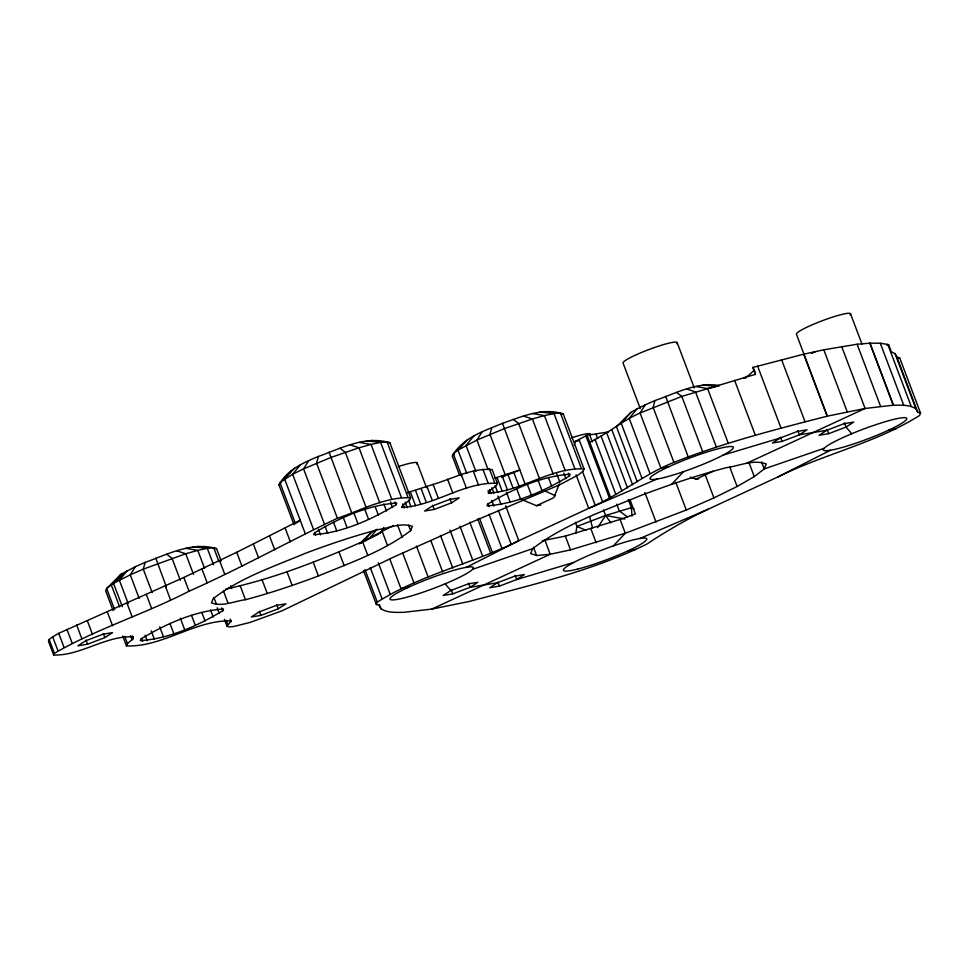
<?xml version="1.0" encoding="UTF-8"?>
<svg xmlns="http://www.w3.org/2000/svg" width="969" height="969" viewBox="0 0 969 969"><rect width="100%" height="100%" fill="white"/><g stroke="black" fill="none" stroke-linecap="round" stroke-linejoin="round"><path stroke-width="1.45" d="M575.78 533.265L576.918 526.421L575.356 522.291M221.223 561.027L216.535 548.636C191.85 541.368 167.843 554.304 145.144 562.395L143.291 569.142L152.145 592.556M584.016 468.948C550.792 467.167 520.947 491.84 488.182 493.027L489.502 490.895L496.37 485.699L497.327 483.349C464.103 481.569 434.257 506.254 401.493 507.441L402.813 505.309L409.681 500.101L410.638 497.763L389.829 442.663C365.143 435.408 341.124 448.332 318.426 456.435L316.572 463.17L337.394 518.27C287.636 541.865 239.464 568.876 189.04 591.235C145.132 613.886 97.082 628.675 54.373 653.3L53.658 655.044C80.924 655.795 105.73 635.446 133.25 636.839L133.298 638.632L127.448 643.573L126.479 645.911C162.489 647.353 195.253 619.833 231.179 620.887L227.025 626.228L229.144 626.907L233.941 626.459L250.147 622.389L281.967 610.858L393.16 557.308L470.595 522.618L559.404 484.912L578.384 474.907L583.059 471.285L584.016 468.948L563.195 413.848C542.434 407.283 521.831 416.646 502.475 423.356C484.1 431.011 462.685 437.552 452.329 456.036L459.609 475.319M491.804 427.62L489.951 434.354L505.564 475.67L501.663 477.39M719.24 385.529C696.747 381.677 675.575 393.45 654.959 400.572L653.106 407.319L673.927 462.407C643.707 474.289 618.719 495.777 588.728 508.325L518.815 540.702C472.702 563.57 420.873 574.532 377.292 602.124L376.323 604.462L379.145 605.371L380.962 608.798C387.685 613.086 396.03 612.311 403.637 612.347L431.799 609.089L469.747 601.361C529.607 585.337 590.957 571.553 646.868 544.069C666.454 531.109 686.815 519.214 708.145 509.234L778.059 476.857C824.171 453.976 876.012 443.027 919.593 415.435L920.55 413.085L899.729 357.997L896.919 357.089L895.09 353.661L891.31 351.783L888.706 344.879L887.81 344.431L880.3 343.244L870.029 343.171L857.117 344.249L823.795 349.797L803.713 354.194L752.695 367.481L755.541 374.531M574.229 445.037L575.441 441.319L587.093 435.299L608.52 431.932M559.307 484.04L553.82 497.691L536.487 505.709L521.552 499.495M296.696 522.933L300.196 520.22L236.727 552.282L183.844 577.451L58.721 633.326L52.677 636.803L49.177 639.516L48.45 641.272L53.658 655.044M222.773 610.761L223.5 609.004C194.708 610.93 165.772 623.975 141.062 638.886L140.348 640.642C169.139 638.716 198.064 625.671 222.773 610.761L221.707 607.926M294.043 524.798L278.951 484.851C287.127 469.892 303.382 462.661 318.426 456.435M290.203 472.69L290.93 470.946M396.067 504.788L396.781 503.032C367.99 504.958 339.053 518.015 314.344 532.926L313.629 534.682C342.42 532.744 371.357 519.699 396.067 504.788L394.989 501.966M410.638 530.637L412.382 526.397C401.348 522.218 389.441 528.117 378.358 529.571C353.6 536.039 329.375 544.324 305.405 553.287C273.924 566.477 240.53 577.645 213.168 598.624L211.424 602.863C222.47 607.042 234.377 601.143 245.448 599.702C270.206 593.222 294.443 584.949 318.401 575.986C349.894 562.783 383.288 551.615 410.638 530.637L408.567 525.137M761.598 462.043L764.202 468.923L766.237 463.957C753.301 459.052 739.335 465.968 726.35 467.676C697.329 475.258 668.913 484.972 640.824 495.474C603.905 510.942 564.757 524.035 532.684 548.636L530.637 553.602L536.62 555.516L550.222 554.256L570.523 549.883L625.308 533.241L686.282 510.033L713.935 497.896L737.118 486.499L754.27 476.615L764.202 468.923L824.256 448.247M569.433 475.973L570.16 474.216C541.368 476.142 512.431 489.188 487.722 504.11L487.007 505.854C515.799 503.928 544.735 490.883 569.433 475.973L568.367 473.151M145.144 562.395L135.381 566.683L130.282 574.847L113.494 583.277L106.626 588.486L105.669 590.824L113.143 610.603M308.663 460.723L303.563 468.887L292.65 474.253L279.908 482.514L295.521 523.841M380.127 533.398L383.772 527.572M482.041 431.908L476.942 440.071L457.962 450.088L453.286 453.698L461.619 475.743M654.959 400.572L645.197 404.86L640.097 413.024C622.195 420.825 607.393 433.906 589.697 442.179M597.643 527.608L605.613 515.496L631.4 507.671L633.968 508.967M300.487 464.745L292.65 474.253L313.471 529.34M473.865 435.929L466.028 445.437L475.912 471.6M645.197 404.86L637.021 408.882L629.184 418.39L650.005 473.49M122.336 606.691L113.494 583.277L121.149 574.193L135.381 566.683M294.431 468.233L284.583 478.904L305.405 533.992M361.146 543.415L370.994 532.744L377.038 529.256L369.213 538.764L364.598 541.429M467.809 439.417L457.962 450.088L466.804 473.502M637.021 408.882L630.964 412.37L621.117 423.041L641.938 478.141M110.781 585.288L113.857 581.981M278.951 484.851L280.998 482.647M364.719 539.43L362.672 541.635C318.438 560.978 273.149 578.929 225.813 589.031M452.329 456.036L454.376 453.831M620.596 423.477L626.737 416.84M613.304 545.922L625.308 533.241L620.099 519.457L565.315 536.111L542.301 540.738M671.565 484.318L683.569 471.637M359.475 543.875L370.994 532.744M753.979 370.388L748.758 375.33L744.071 378.116L746.082 377.789M113.494 583.277L127.193 570.705L119.369 580.213L128.211 603.626M630.964 412.37L616.441 426.663L637.263 481.75M104.87 637.626L112.561 632.636L102.92 634.235L85.599 640.824L77.908 645.826L87.537 644.215L104.87 637.626L103.308 633.496M278.236 608.811L285.928 603.82L276.298 605.419L258.977 612.008L251.286 616.999L260.915 615.4L278.236 608.811L276.674 604.68M451.53 502.85L459.221 497.86L449.592 499.459L432.259 506.048L424.567 511.038L434.197 509.44L451.53 502.85L449.967 498.72M468.548 583.156L470.11 587.287L477.802 582.296L468.172 583.895L450.839 590.484L443.148 595.487L452.789 593.876L470.11 587.287L497.472 582.744L514.793 576.143L524.423 574.544L516.731 579.535L499.41 586.136L489.781 587.735L497.472 582.744M797.85 430.684L799.413 434.815L807.104 429.824L797.463 431.423L780.142 438.012L772.45 443.015L782.08 441.404L799.413 434.815L826.763 430.272L844.096 423.671L853.725 422.072L846.034 427.063L828.713 433.664L819.071 435.263L826.763 430.272M367.772 555.346L362.563 541.574L393.317 525.537M466.428 567.325L518.815 540.702L505.636 505.818M778.059 476.857L830.445 450.234M370.424 538.17L378.915 534.004M690.376 477.111L695.887 479.219L713.22 471.188M811.622 353.455L815.68 351.577M431.799 609.089L550.222 554.256L545.026 540.484M746.651 463.303L865.087 408.47L893.248 405.212C900.855 405.248 909.188 404.473 915.911 408.748L917.728 412.188L920.55 413.085M657.079 479.049L588.728 508.325L576.071 474.834M639.806 538.51L708.145 509.234M337.394 518.27C361.037 510.3 385.371 496.734 410.638 497.763M432.574 484.609L433.107 484.415C452.232 478.783 471.915 467.809 492.131 469.577L497.327 483.349M506.86 475.161L519.796 470.001L494.771 478.117M673.927 462.407C723.552 442.724 775.491 429.449 827.138 416.198L865.087 408.47L841.661 346.478M406.956 492.809L433.107 484.415L438.315 498.187M620.099 519.457L635.373 513.921L630.165 500.149M472.618 569.312A44.489 5.342 -20.7 0 0 418.402 582.926A44.489 5.342 -20.7 0 0 404.267 597.885A44.489 5.342 -20.7 0 0 472.618 569.312L532.684 548.636M668.622 466.84L660.919 468.124L640.097 413.024L681.801 396.394L755.299 374.385M723.044 455.139L780.142 438.012M573.842 562.42L516.731 579.535L515.169 575.404M886.926 345.339L888.706 344.879M695.815 386.51L707.588 388.557L715.776 386.801M575.441 441.319L578.384 440.834M888.234 430.345L895.937 429.061M536.487 505.709L540.763 505.006M695.887 479.219L698.734 478.747M408.652 587.214L400.936 588.498L389.732 558.834M628.251 550.719L635.967 549.435M752.695 367.481L753.349 367.542M896.737 357.706L899.729 357.997M714.383 385.638L718.877 386.074M552.73 412.83L557.211 413.266M560.203 413.557L563.195 413.848M376.36 441.343L371.248 440.374M382.343 441.937L389.829 442.663M204.568 547.461L209.062 547.897M213.543 548.345L216.535 548.636M702.985 384.972L715.716 386.352M539.83 412.007L553.977 413.545L560.385 412.951L581.206 468.039M366.452 440.822L380.611 442.361L387.006 441.767L407.828 496.855M193.158 546.795L207.318 548.333L213.725 547.727L218.921 561.499M532.659 413.545L544.433 415.604L553.977 413.545L574.799 468.645M359.281 442.373L371.054 444.42L380.611 442.361L401.42 497.46M186 548.333L197.773 550.38L207.318 548.333L213.568 564.854M624.872 519.009L605.613 515.496L576.918 526.421L585.93 530.322M707.782 384.523L709.889 385.202M544.626 411.559L546.734 412.237M197.967 546.346L200.074 547.025M686.779 389.041L695.536 391.936L716.357 447.024M523.623 416.076L532.381 418.971L544.433 415.604L565.242 470.692M350.245 444.892L359.002 447.787L371.054 444.42L391.876 499.507M176.964 550.864L185.721 553.759L197.773 550.38L204.532 568.282M544.53 490.774L555.479 495.753M627.573 516.974L619.348 511.038L616.744 504.146M676.483 392.384L681.801 396.394L702.622 451.493M513.328 419.432L518.645 423.441L539.467 478.529M339.949 448.247L345.279 452.257L366.088 507.344M166.668 554.207L171.985 558.217L180.319 580.249M851.751 433.737A44.489 5.342 -20.7 0 0 837.616 448.695A44.489 5.342 -20.7 0 0 905.967 420.122A44.489 5.342 -20.7 0 0 851.751 433.737L846.034 427.063L844.471 422.932M445.122 583.81L450.839 590.484M610.906 522.763L605.613 515.496L603.53 509.997M896.919 357.089L917.728 412.188M895.09 353.661L915.911 408.748M887.81 344.431L911.223 406.423M880.3 343.244L903.726 405.224M870.029 343.171L893.466 405.175M869.811 343.208L893.248 405.212M850.503 313.714L861.95 344.019M857.117 344.249L880.542 406.253M823.795 349.797L847.221 411.789M827.356 416.161L796.457 334.281A28.925 3.476 -20.7 0 1 825.273 319.625A28.925 3.476 -20.7 0 1 850.031 314.852M803.713 354.194L827.138 416.198M827.151 429.521L828.713 433.664M781.571 359.644L804.997 421.636M757.588 366.076L781.014 428.068M780.517 437.273L782.08 441.404M753.87 368.923L755.432 373.065M734.587 380.332L755.396 435.432M748.94 462.528L754.27 476.615M707.588 388.557L728.397 443.657M729.778 467.046L737.118 486.499M677.125 342.529L694.301 387.988M705.311 475.076L713.935 497.896M688.147 456.738L665.63 396.321M675.781 482.247L686.282 510.033M640.255 408.555L623.079 363.096A28.925 3.476 -20.7 0 1 651.895 348.44A28.925 3.476 -20.7 0 1 676.653 343.668M644.882 492.506L656.049 522.085M611.778 429.63L632.6 484.718M606.642 432.731L627.464 487.831M628.275 499.398L631.4 507.671L631.982 516.126M601.046 435.977L621.868 491.065M596.105 434.463L597.667 438.594M595.002 439.332L615.824 494.432M589.697 435.057L592.301 441.937M587.093 435.299L610.518 497.279M585.93 435.917L609.356 497.896M579.05 439.502L602.476 501.482M582.454 471.418L595.196 505.152M589.588 516.61L592.543 527.923M590.933 528.941L596.129 542.713M563.801 473.029L565.932 478.686M556.678 473.684L559.888 482.174M553.202 474.071L532.381 418.971L504.183 428.686L476.942 440.071L487.867 468.996M548.49 477.705L551.7 486.196M565.315 536.111L570.523 549.883M538.195 480.576L541.937 490.484M526.991 483.422L531.266 494.735M524.992 483.773L502.475 423.356M513.752 472.23L518.96 486.002M516.671 488.764L520.414 498.672M507.829 474.265L513.037 488.037M533.495 547.255L536.62 555.516M502.208 476.058L507.405 489.829M506.375 492.119L510.118 502.015M497.036 477.547L502.245 491.319M489.309 468.681L494.517 482.453M495.111 485.578L497.703 492.458M497.872 496.055L501.082 504.546M491.852 487.71L493.936 493.221M482.901 469.275L488.11 483.046M498.369 510.348L511.111 544.081M489.466 489.442L491.029 493.572M491.78 500.428L493.924 506.084M488.049 490.75L489.091 493.512M488.049 503.71L489.115 506.533M473.356 471.334L478.565 485.106M489.03 514.285L501.797 548.091M479.51 518.294L492.276 552.112M461.305 474.701L466.513 488.473M477.729 518.924L490.544 552.827M497.848 581.994L499.41 586.136M469.783 522.218L482.586 556.121M447.581 479.171L452.777 492.942M459.936 526.203L472.751 560.106M449.991 530.164L462.794 564.067M427.063 486.632L432.271 500.416M417.154 462.903L426.517 487.698M432.646 505.309L434.197 509.44M440.471 535.506L452.753 567.991M421.14 488.679L426.348 502.451M415.519 490.471L420.716 504.243M451.227 589.746L452.789 593.876M430.902 540.787L442.651 571.867M410.359 491.949L415.556 505.733M408.421 499.98L411.026 506.872M405.163 502.112L407.246 507.623M402.777 503.844L404.339 507.974M416.44 546.031L428.177 577.112M390.422 501.845L392.554 507.502M397.484 524.798L402.171 537.201M402.741 553.117L413.957 582.781M383.833 503.916L386.51 510.99M379.824 502.887L359.002 447.787L330.804 457.501L303.563 468.887L324.385 523.975M375.112 506.521L378.322 515.011M382.343 531.848L387.552 545.632M364.816 509.391L368.559 519.299M378.285 562.783L390.035 593.864M354.157 513.655L357.888 523.551M351.626 512.589L329.097 452.184M370.219 567.434L381.968 598.515M379.363 604.571L380.962 608.798M365.01 569.639L377.292 602.124M363.52 570.559L376.323 604.462M343.305 517.591L347.047 527.487M333.542 522.352L336.74 530.83M338.98 551.93L344.189 565.702M325.039 526.288L327.704 533.362M318.401 529.244L320.545 534.9M314.671 532.526L315.737 535.348M313.193 562.214L318.401 575.986M285.14 528.044L290.349 541.816M286.969 571.722L292.178 585.494M269.527 536.002L274.736 549.774M253.381 544.081L258.59 557.853M262.09 579.813L267.299 593.585M259.353 611.269L260.915 615.4M236.727 552.282L241.923 566.053M240.251 585.918L245.448 599.702M230.586 585.821L231.627 588.571M219.563 560.579L224.772 574.351M223.451 591.029L228.139 603.421M230.21 619.009L231.252 621.759M226.189 620.342L227.751 624.472M224.433 619.348L227.025 626.228M213.931 597.619L216.535 604.499M217.129 607.805L219.273 613.474M201.927 568.973L207.136 582.757M210.552 609.889L213.216 616.95M193.521 574.411L185.721 553.759L143.291 569.142L130.282 574.847L139.124 598.261M201.831 612.493L205.04 620.984M183.844 577.451L189.04 591.235M191.535 615.363L195.278 625.259M180.331 618.198L184.607 629.523M166.365 586.875L155.815 558.144M165.311 586.015L170.52 599.787M170.011 623.551L173.754 633.447M159.715 626.895L163.458 636.803M146.38 594.627L151.588 608.399M151.212 630.843L154.422 639.334M145.12 635.216L147.252 640.872M141.389 638.486L142.455 641.321M127.06 603.299L132.256 617.071M132.256 635.87L133.298 638.632M119.623 606.897L111.302 584.864L121.149 574.193L106.626 588.486L114.633 609.671M130.561 635.821L132.123 639.952M124.771 636.512L127.448 643.573M122.748 636.027L126.479 645.911M107.365 612.008L112.574 625.78M87.343 620.754L92.54 634.525M85.975 640.085L87.537 644.215M76.672 625.017L81.88 638.789M66.909 629.293L72.118 643.077M58.721 633.326L63.93 647.098M52.677 636.803L57.886 650.587M49.177 639.516L54.373 653.3M398.174 466.646A28.925 3.476 -20.7 0 1 416.682 464.042M571.553 437.831A28.925 3.476 -20.7 0 1 590.533 434.088M664.237 477.511A44.489 5.342 -20.7 0 0 732.588 448.938A44.489 5.342 -20.7 0 0 678.385 462.552A44.489 5.342 -20.7 0 0 664.237 477.511M577.645 569.069A44.489 5.342 -20.7 0 0 645.996 540.496A44.489 5.342 -20.7 0 0 591.78 554.111A44.489 5.342 -20.7 0 0 577.645 569.069"/></g></svg>
